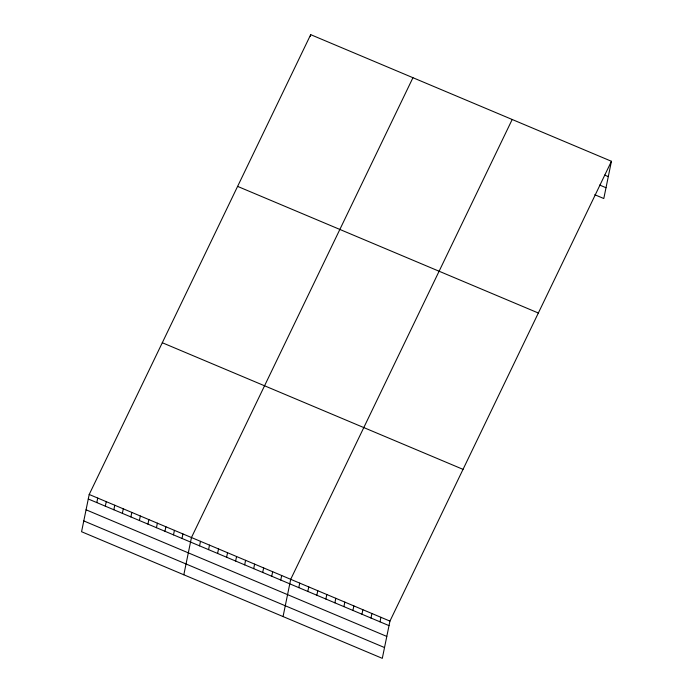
<?xml version="1.0" encoding="UTF-8"?>
<svg xmlns="http://www.w3.org/2000/svg" width="693" height="693" viewBox="0 0 693 693"><rect width="100%" height="100%" fill="white"/><g stroke="black" fill="none" stroke-linecap="round" stroke-linejoin="round"><path stroke-width="1.04" d="M89.206 494.473L81.566 531.722L382.302 658.35L389.942 621.101L611.434 161.278L310.698 34.65L89.206 494.473L389.942 621.101M96.803 502.581L97.73 498.059M105.319 506.176L106.254 501.645M113.843 509.762L114.769 505.24M122.366 513.348L123.293 508.827M130.882 516.935L131.817 512.413M139.406 520.521L140.332 515.999M147.93 524.107L148.856 519.585M156.445 527.702L157.38 523.18M164.969 531.288L165.896 526.767M173.493 534.875L174.419 530.353M182.008 538.461L182.935 533.939M183.818 574.774L191.459 537.525L412.95 77.703M199.549 545.85L200.485 541.328M310.325 36.46L310.698 34.65M208.576 549.644L209.503 545.122M217.593 553.447L218.529 548.925M226.62 557.25L227.547 552.719M235.637 561.044L236.573 556.522M244.664 564.847L245.591 560.325M253.69 568.641L254.617 564.119M262.708 572.444L263.635 567.922M271.734 576.238L272.661 571.716M280.752 580.041L281.679 575.519M283.056 616.562L290.705 579.313L512.196 119.491M298.796 587.638L299.722 583.116M307.822 591.432L308.749 586.91M316.84 595.235L317.766 590.713M325.866 599.038L326.793 594.507M334.884 602.832L335.81 598.31M343.91 606.635L344.837 602.113M352.928 610.429L353.854 605.907M361.954 614.232L362.881 609.71M370.972 618.026L371.898 613.504M379.998 621.829L380.925 617.307M611.434 161.278L603.794 198.527L594.767 194.724M604.686 175.078L608.289 176.602M599.688 185.066L606.011 187.725M237.612 186.391L538.348 313.019M162.301 342.732L463.037 469.36M88.28 498.995L389.016 625.623M86.062 509.797L386.798 636.425M83.784 520.919L384.52 647.548"/></g></svg>
